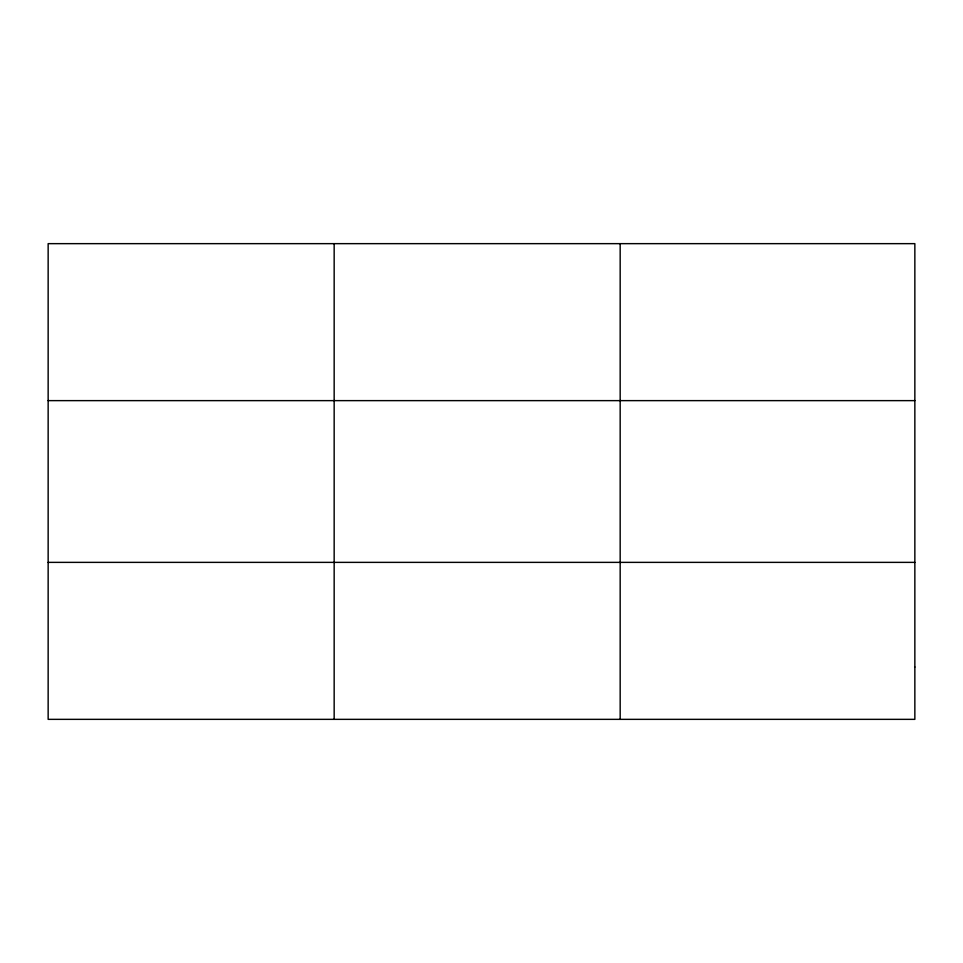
<?xml version="1.0" encoding="UTF-8"?>
<svg xmlns="http://www.w3.org/2000/svg" width="963" height="963" viewBox="0 0 963 963"><rect width="100%" height="100%" fill="white"/><g stroke="black" fill="none" stroke-linecap="round" stroke-linejoin="round"><path stroke-width="1.44" d="M334.161 243.651L334.161 719.349M620.172 243.651L620.172 719.349M48.15 400.632L914.85 400.632M48.15 562.368L914.85 562.368M914.85 667.022L914.85 719.349L48.15 719.349L48.15 243.651L914.85 243.651L914.85 667.022"/></g></svg>
